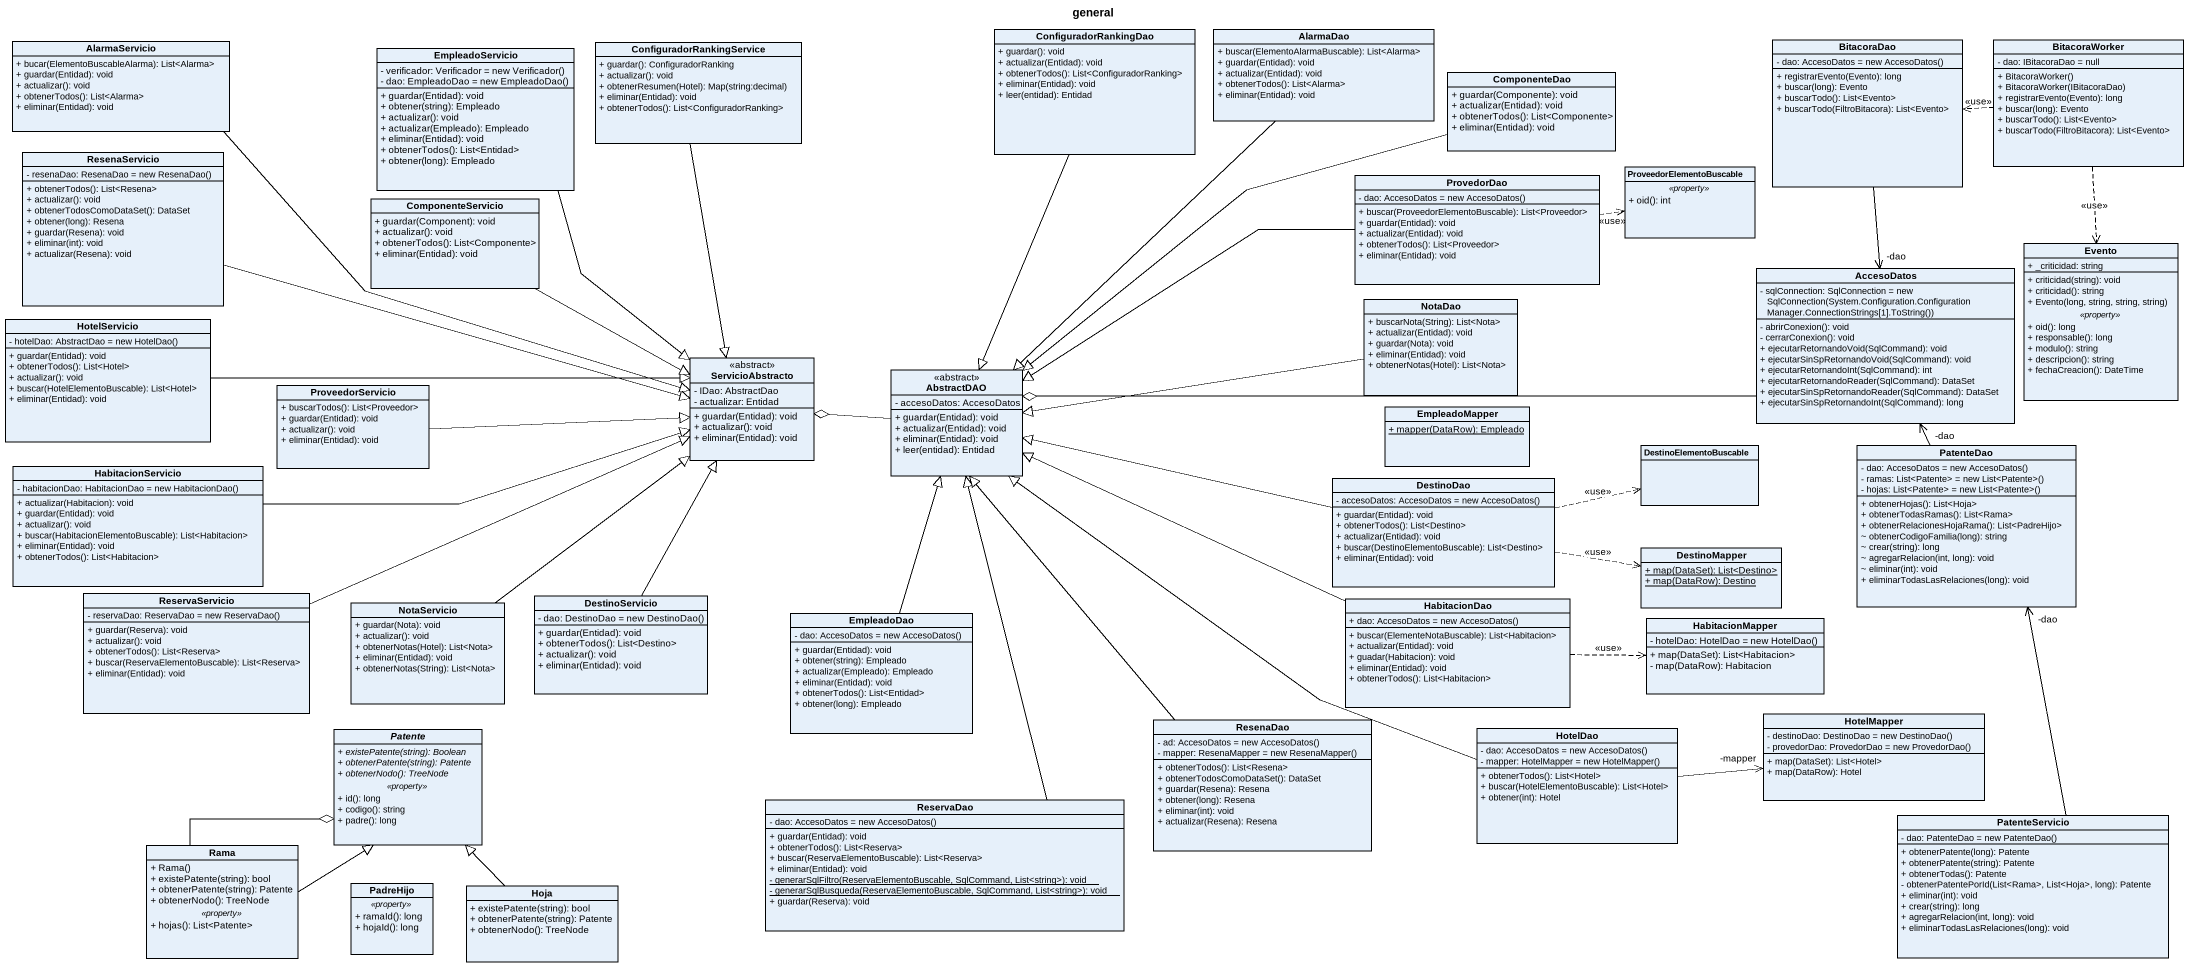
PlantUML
@startuml
title general
hide circle
hide empty members
skinparam classAttributeIconSize 0
class AlarmaServicio {
  + bucar(ElementoBuscableAlarma): List<Alarma>
  + guardar(Entidad): void
  + actualizar(): void
  + obtenerTodos(): List<Alarma>
  + eliminar(Entidad): void
}
class EmpleadoServicio {
  {field} - verificador: Verificador = new Verificador()
  {field} - dao: EmpleadoDao = new EmpleadoDao()
  + guardar(Entidad): void
  + obtener(string): Empleado
  + actualizar(): void
  + actualizar(Empleado): Empleado
  + eliminar(Entidad): void
  + obtenerTodos(): List<Entidad>
  + obtener(long): Empleado
}
class ConfiguradorRankingService {
  + guardar(): ConfiguradorRanking
  + actualizar(): void
  + obtenerResumen(Hotel): Map(string:decimal)
  + eliminar(Entidad): void
  + obtenerTodos(): List<ConfiguradorRanking>
}
class ConfiguradorRankingDao {
  + guardar(): void
  + actualizar(Entidad): void
  + obtenerTodos(): List<ConfiguradorRanking>
  + eliminar(Entidad): void
  + leer(entidad): Entidad
}
class AlarmaDao {
  + buscar(ElementoAlarmaBuscable): List<Alarma>
  + guardar(Entidad): void
  + actualizar(Entidad): void
  + obtenerTodos(): List<Alarma>
  + eliminar(Entidad): void
}
class BitacoraDao {
  {field} - dao: AccesoDatos = new AccesoDatos()
  + registrarEvento(Evento): long
  + buscar(long): Evento
  + buscarTodo(): List<Evento>
  + buscarTodo(FiltroBitacora): List<Evento>
}
class BitacoraWorker {
  - dao: IBitacoraDao = null
  + BitacoraWorker()
  + BitacoraWorker(IBitacoraDao)
  + registrarEvento(Evento): long
  + buscar(long): Evento
  + buscarTodo(): List<Evento>
  + buscarTodo(FiltroBitacora): List<Evento>
}
class ComponenteDao {
  + guardar(Componente): void
  + actualizar(Entidad): void
  + obtenerTodos(): List<Componente>
  + eliminar(Entidad): void
}
class ResenaServicio {
  {field} - resenaDao: ResenaDao = new ResenaDao()
  + obtenerTodos(): List<Resena>
  + actualizar(): void
  + obtenerTodosComoDataSet(): DataSet
  + obtener(long): Resena
  + guardar(Resena): void
  + eliminar(int): void
  + actualizar(Resena): void
}
class ComponenteServicio {
  + guardar(Component): void
  + actualizar(): void
  + obtenerTodos(): List<Componente>
  + eliminar(Entidad): void
}
class ProvedorDao {
  {field} - dao: AccesoDatos = new AccesoDatos()
  + buscar(ProveedorElementoBuscable): List<Proveedor>
  + guardar(Entidad): void
  + actualizar(Entidad): void
  + obtenerTodos(): List<Proveedor>
  + eliminar(Entidad): void
}
class ProveedorElementoBuscable {
  .. <<property>> ..
  + oid(): int
}
class AccesoDatos {
  {field} - sqlConnection: SqlConnection = new SqlConnection(System.Configuration.ConfigurationManager.ConnectionStrings[1].ToString())
  - abrirConexion(): void
  - cerrarConexion(): void
  + ejecutarRetornandoVoid(SqlCommand): void
  + ejecutarSinSpRetornandoVoid(SqlCommand): void
  + ejecutarRetornandoInt(SqlCommand): int
  + ejecutarRetornandoReader(SqlCommand): DataSet
  + ejecutarSinSpRetornandoReader(SqlCommand): DataSet
  + ejecutarSinSpRetornandoInt(SqlCommand): long
}
class Evento {
  + _criticidad: string
  --
  + criticidad(string): void
  + criticidad(): string
  + Evento(long, string, string, string)
  .. <<property>> ..
  + oid(): long
  + responsable(): long
  + modulo(): string
  + descripcion(): string
  + fechaCreacion(): DateTime
}
class HotelServicio {
  {field} - hotelDao: AbstractDao = new HotelDao()
  + guardar(Entidad): void
  + obtenerTodos(): List<Hotel>
  + actualizar(): void
  + buscar(HotelElementoBuscable): List<Hotel>
  + eliminar(Entidad): void
}
class NotaDao {
  + buscarNota(String): List<Nota>
  + actualizar(Entidad): void
  + guardar(Nota): void
  + eliminar(Entidad): void
  + obtenerNotas(Hotel): List<Nota>
}
class ServicioAbstracto <<abstract>> {
  - IDao: AbstractDao
  - actualizar: Entidad
  + guardar(Entidad): void
  + actualizar(): void
  + eliminar(Entidad): void
}
class ProveedorServicio {
  + buscarTodos(): List<Proveedor>
  + guardar(Entidad): void
  + actualizar(): void
  + eliminar(Entidad): void
}
class AbstractDAO <<abstract>> {
  - accesoDatos: AccesoDatos
  + guardar(Entidad): void
  + actualizar(Entidad): void
  + eliminar(Entidad): void
  + leer(entidad): Entidad
}
class EmpleadoMapper {
  {static} + mapper(DataRow): Empleado
}
class HabitacionServicio {
  {field} - habitacionDao: HabitacionDao = new HabitacionDao()
  + actualizar(Habitacion): void
  + guardar(Entidad): void
  + actualizar(): void
  + buscar(HabitacionElementoBuscable): List<Habitacion>
  + eliminar(Entidad): void
  + obtenerTodos(): List<Habitacion>
}
class DestinoElementoBuscable
class PatenteDao {
  {field} - dao: AccesoDatos = new AccesoDatos()
  {field} - ramas: List<Patente> = new List<Patente>()
  {field} - hojas: List<Patente> = new List<Patente>()
  + obtenerHojas(): List<Hoja>
  + obtenerTodasRamas(): List<Rama>
  + obtenerRelacionesHojaRama(): List<PadreHijo>
  ~ obtenerCodigoFamilia(long): string
  ~ crear(string): long
  ~ agregarRelacion(int, long): void
  ~ eliminar(int): void
  + eliminarTodasLasRelaciones(long): void
}
class DestinoDao {
  {field} - accesoDatos: AccesoDatos = new AccesoDatos()
  + guardar(Entidad): void
  + obtenerTodos(): List<Destino>
  + actualizar(Entidad): void
  + buscar(DestinoElementoBuscable): List<Destino>
  + eliminar(Entidad): void
}
class DestinoMapper {
  {static} + map(DataSet): List<Destino>
  {static} + map(DataRow): Destino
}
class ReservaServicio {
  {field} - reservaDao: ReservaDao = new ReservaDao()
  + guardar(Reserva): void
  + actualizar(): void
  + obtenerTodos(): List<Reserva>
  + buscar(ReservaElementoBuscable): List<Reserva>
  + eliminar(Entidad): void
}
class NotaServicio {
  + guardar(Nota): void
  + actualizar(): void
  + obtenerNotas(Hotel): List<Nota>
  + eliminar(Entidad): void
  + obtenerNotas(String): List<Nota>
}
class DestinoServicio {
  {field} - dao: DestinoDao = new DestinoDao()
  + guardar(Entidad): void
  + obtenerTodos(): List<Destino>
  + actualizar(): void
  + eliminar(Entidad): void
}
class EmpleadoDao {
  {field} - dao: AccesoDatos = new AccesoDatos()
  + guardar(Entidad): void
  + obtener(string): Empleado
  + actualizar(Empleado): Empleado
  + eliminar(Entidad): void
  + obtenerTodos(): List<Entidad>
  + obtener(long): Empleado
}
class HabitacionDao {
  {field} + dao: AccesoDatos = new AccesoDatos()
  + buscar(ElementeNotaBuscable): List<Habitacion>
  + actualizar(Entidad): void
  + guadar(Habitacion): void
  + eliminar(Entidad): void
  + obtenerTodos(): List<Habitacion>
}
class HabitacionMapper {
  {field} - hotelDao: HotelDao = new HotelDao()
  + map(DataSet): List<Habitacion>
  - map(DataRow): Habitacion
}
abstract class Patente {
  {abstract} + existePatente(string): Boolean
  {abstract} + obtenerPatente(string): Patente
  {abstract} + obtenerNodo(): TreeNode
  .. <<property>> ..
  + id(): long
  + codigo(): string
  + padre(): long
}
class ResenaDao {
  {field} - ad: AccesoDatos = new AccesoDatos()
  {field} - mapper: ResenaMapper = new ResenaMapper()
  + obtenerTodos(): List<Resena>
  + obtenerTodosComoDataSet(): DataSet
  + guardar(Resena): Resena
  + obtener(long): Resena
  + eliminar(int): void
  + actualizar(Resena): Resena
}
class HotelDao {
  {field} - dao: AccesoDatos = new AccesoDatos()
  {field} - mapper: HotelMapper = new HotelMapper()
  + obtenerTodos(): List<Hotel>
  + buscar(HotelElementoBuscable): List<Hotel>
  + obtener(int): Hotel
}
class HotelMapper {
  {field} - destinoDao: DestinoDao = new DestinoDao()
  {field} - provedorDao: ProvedorDao = new ProvedorDao()
  + map(DataSet): List<Hotel>
  + map(DataRow): Hotel
}
class ReservaDao {
  {field} - dao: AccesoDatos = new AccesoDatos()
  + guardar(Entidad): void
  + obtenerTodos(): List<Reserva>
  + buscar(ReservaElementoBuscable): List<Reserva>
  + eliminar(Entidad): void
  {static} - generarSqlFiltro(ReservaElementoBuscable, SqlCommand, List<string>): void
  {static} - generarSqlBusqueda(ReservaElementoBuscable, SqlCommand, List<string>): void
  + guardar(Reserva): void
}
class PatenteServicio {
  {field} - dao: PatenteDao = new PatenteDao()
  + obtenerPatente(long): Patente
  + obtenerPatente(string): Patente
  + obtenerTodas(): Patente
  - obtenerPatentePorId(List<Rama>, List<Hoja>, long): Patente
  + eliminar(int): void
  + crear(string): long
  + agregarRelacion(int, long): void
  + eliminarTodasLasRelaciones(long): void
}
class Rama {
  + Rama()
  + existePatente(string): bool
  + obtenerPatente(string): Patente
  + obtenerNodo(): TreeNode
  .. <<property>> ..
  + hojas(): List<Patente>
}
class PadreHijo {
  .. <<property>> ..
  + ramaId(): long
  + hojaId(): long
}
class Hoja {
  + existePatente(string): bool
  + obtenerPatente(string): Patente
  + obtenerNodo(): TreeNode
}
AlarmaServicio -right-|> ServicioAbstracto
EmpleadoServicio --|> ServicioAbstracto
ConfiguradorRankingService --|> ServicioAbstracto
ConfiguradorRankingDao --|> AbstractDAO
AlarmaDao --|> AbstractDAO
BitacoraDao --> "-dao" AccesoDatos
BitacoraWorker .left.> BitacoraDao : <<use>>
BitacoraWorker ..> Evento : <<use>>
ComponenteDao -left-|> AbstractDAO
ResenaServicio -right-|> ServicioAbstracto
ComponenteServicio -right-|> ServicioAbstracto
ProvedorDao .right.> ProveedorElementoBuscable : <<use>>
ProvedorDao -left-|> AbstractDAO
AccesoDatos -left-o AbstractDAO
HotelServicio -right-|> ServicioAbstracto
NotaDao -left-|> AbstractDAO
ProveedorServicio -right-|> ServicioAbstracto
AbstractDAO -left-o ServicioAbstracto
HabitacionServicio -right-|> ServicioAbstracto
PatenteDao -up-> "-dao" AccesoDatos
DestinoDao -left-|> AbstractDAO
DestinoDao .right.> DestinoElementoBuscable : <<use>>
DestinoDao .right.> DestinoMapper : <<use>>
ReservaServicio -right-|> ServicioAbstracto
NotaServicio -up-|> ServicioAbstracto
NotaServicio -up-|> ServicioAbstracto
DestinoServicio -up-|> ServicioAbstracto
EmpleadoDao -up-|> AbstractDAO
HabitacionDao -left-|> AbstractDAO
HabitacionDao .right.> HabitacionMapper : <<use>>
ResenaDao -up-|> AbstractDAO
HotelDao -left-|> AbstractDAO
HotelDao -right-> "-mapper" HotelMapper
ReservaDao -up-|> AbstractDAO
PatenteServicio -up-> "-dao" PatenteDao
Rama -up-|> Patente
Rama -up-o Patente
Hoja -up-|> Patente
@enduml
